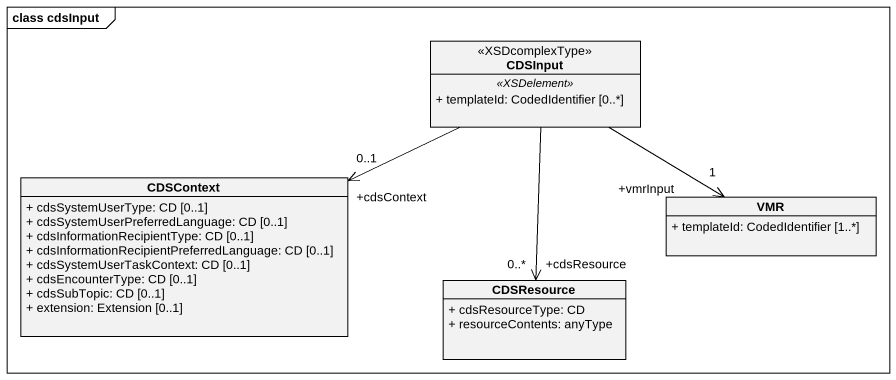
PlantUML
@startuml
mainframe class cdsInput
hide circle
hide empty members
skinparam classAttributeIconSize 0
class CDSInput <<XSDcomplexType>> {
  .. <<XSDelement>> ..
  + templateId: CodedIdentifier [0..*]
}
class CDSContext {
  + cdsSystemUserType: CD [0..1]
  + cdsSystemUserPreferredLanguage: CD [0..1]
  + cdsInformationRecipientType: CD [0..1]
  + cdsInformationRecipientPreferredLanguage: CD [0..1]
  + cdsSystemUserTaskContext: CD [0..1]
  + cdsEncounterType: CD [0..1]
  + cdsSubTopic: CD [0..1]
  + extension: Extension [0..1]
}
class VMR {
  + templateId: CodedIdentifier [1..*]
}
class CDSResource {
  + cdsResourceType: CD
  + resourceContents: anyType
}
CDSInput -left-> "+cdsContext\n0..1" CDSContext
CDSInput --> "+vmrInput\n1" VMR
CDSInput --> "+cdsResource\n0..*" CDSResource
@enduml
